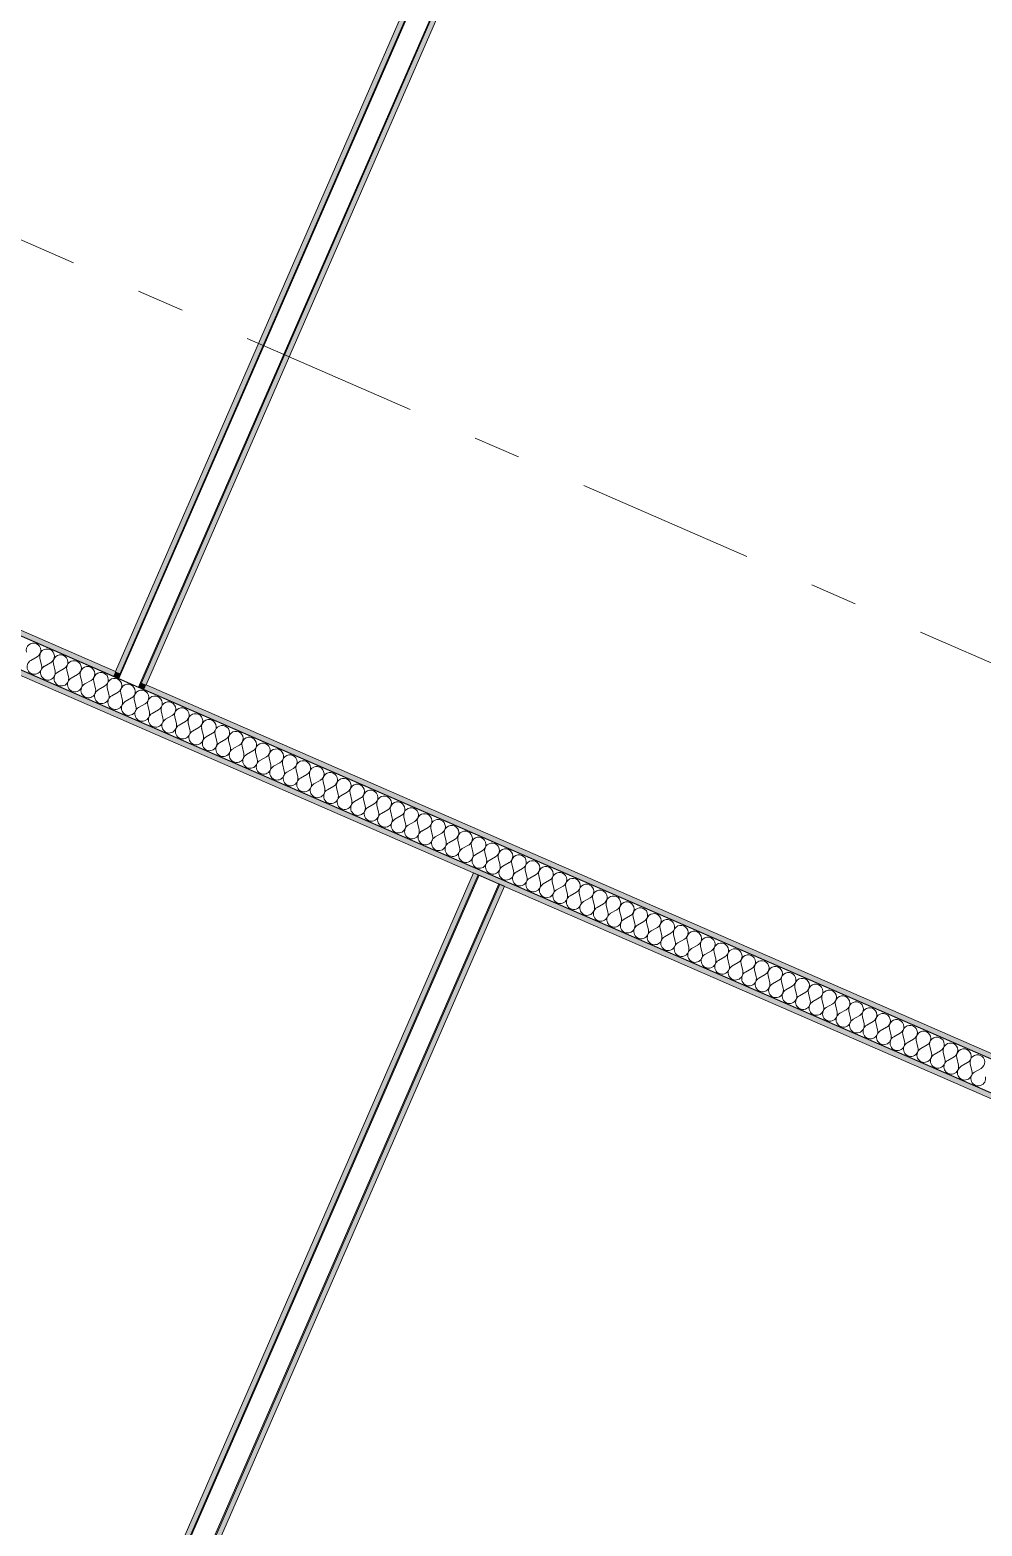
# Model space of a CAD drawing. Header units: millimetres. Extents: x -50172 to 90294, y -80883 to 25069.
# Drawn here: x 5708 to 8543, y -42981 to -38526 of the extents above; entities that cross this region are included whole.
import ezdxf
from ezdxf.enums import TextEntityAlignment as Align

# ---------------------------------------------------------------- set-up
doc = ezdxf.new("R2010")
doc.units = ezdxf.units.MM
doc.header["$MEASUREMENT"] = 0
doc.linetypes.add('Double Dashed', pattern=[1093.611073, 529.166651, -211.666656, 141.111112, -211.666656])
doc.layers.add('New_A-15-MG_Structural_Grid_Phase_2', color=7, linetype='Continuous')
doc.layers.add('New_A-25-M_Wall_Int', color=7, linetype='Continuous')
doc.layers.add('New_A-15-MG_Structural_Grid_Phase_2_Pen_No__222', color=7, linetype='Continuous', lineweight=13, true_color=0x65af33)
doc.layers.add('New_A-25-M_Wall_Int_Pen_No__107', color=7, linetype='Continuous', lineweight=15, true_color=0xa6a6a6)
doc.layers.add('New_A-25-M_Wall_Int_Pen_No__1', color=7, linetype='Continuous', lineweight=13)
doc.styles.add('GENERATED_STYLE_4', font='')
doc.styles.get('GENERATED_STYLE_4').set_extended_font_data('Swis721 BT')

# ---------------------------------------------------------------- blocks, each defined once
blk = doc.blocks.new('*X623')
at = {"layer": 'New_A-25-M_Wall_Int_Pen_No__107', "linetype": 'Continuous'}
for p, q in [((5710.1, -40403.4), (5729.1, -40392.6)), ((5742.2, -40417.4), (5737.1, -40396.1)), ((5750.2, -40420.9), (5769.3, -40410.1)), ((5782.3, -40434.9), (5777.3, -40413.6)), ((5790.4, -40438.4), (5809.4, -40427.6)), ((5822.5, -40452.4), (5817.5, -40431.1)), ((5830.5, -40455.9), (5849.6, -40445.1)), ((5862.7, -40469.9), (5857.6, -40448.6)), ((5870.7, -40473.4), (5889.7, -40462.6)), ((5902.8, -40487.4), (5897.8, -40466.1)), ((5910.9, -40490.9), (5929.9, -40480.1)), ((5943, -40504.9), (5937.9, -40483.6)), ((5951, -40508.4), (5970.1, -40497.6)), ((5983.1, -40522.4), (5978.1, -40501.1)), ((5991.2, -40525.9), (6010.2, -40515.1)), ((6023.3, -40539.9), (6018.2, -40518.6)), ((6031.3, -40543.4), (6050.4, -40532.6)), ((6063.5, -40557.5), (6058.4, -40536.1)), ((6071.5, -40561), (6090.5, -40550.2)), ((6103.6, -40575), (6098.6, -40553.7)), ((6111.6, -40578.5), (6130.7, -40567.7)), ((6143.8, -40592.5), (6138.7, -40571.2)), ((6151.8, -40596), (6170.8, -40585.2)), ((6183.9, -40610), (6178.9, -40588.7)), ((6192, -40613.5), (6211, -40602.7)), ((6224.1, -40627.5), (6219, -40606.2)), ((6232.1, -40631), (6251.2, -40620.2)), ((6264.2, -40645), (6259.2, -40623.7)), ((6272.3, -40648.5), (6291.3, -40637.7)), ((6304.4, -40662.5), (6299.4, -40641.2)), ((6312.4, -40666), (6331.5, -40655.2)), ((6344.6, -40680), (6339.5, -40658.7)), ((6352.6, -40683.5), (6371.6, -40672.7)), ((6384.7, -40697.5), (6379.7, -40676.2)), ((6392.7, -40701), (6411.8, -40690.2)), ((6424.9, -40715.1), (6419.8, -40693.7)), ((6432.9, -40718.6), (6452, -40707.7)), ((6465, -40732.6), (6460, -40711.2)), ((6473.1, -40736.1), (6492.1, -40725.3)), ((6505.2, -40750.1), (6500.1, -40728.8)), ((6513.2, -40753.6), (6532.3, -40742.8)), ((6545.3, -40767.6), (6540.3, -40746.3)), ((6553.4, -40771.1), (6572.4, -40760.3)), ((6585.5, -40785.1), (6580.5, -40763.8)), ((6593.5, -40788.6), (6612.6, -40777.8)), ((6625.7, -40802.6), (6620.6, -40781.3)), ((6633.7, -40806.1), (6652.7, -40795.3)), ((6665.8, -40820.1), (6660.8, -40798.8)), ((6673.8, -40823.6), (6692.9, -40812.8)), ((6706, -40837.6), (6700.9, -40816.3)), ((6714, -40841.1), (6733.1, -40830.3)), ((6746.1, -40855.1), (6741.1, -40833.8)), ((6754.2, -40858.6), (6773.2, -40847.8)), ((6786.3, -40872.7), (6781.2, -40851.3)), ((6794.3, -40876.2), (6813.4, -40865.3)), ((6826.4, -40890.2), (6821.4, -40868.8)), ((6834.5, -40893.7), (6853.5, -40882.9)), ((6866.6, -40907.7), (6861.6, -40886.4)), ((6874.6, -40911.2), (6893.7, -40900.4)), ((6906.8, -40925.2), (6901.7, -40903.9)), ((6914.8, -40928.7), (6933.8, -40917.9)), ((6946.9, -40942.7), (6941.9, -40921.4)), ((6955, -40946.2), (6974, -40935.4)), ((6987.1, -40960.2), (6982, -40938.9)), ((6995.1, -40963.7), (7014.2, -40952.9)), ((7027.2, -40977.7), (7022.2, -40956.4)), ((7035.3, -40981.2), (7054.3, -40970.4)), ((7067.4, -40995.2), (7062.4, -40973.9)), ((7075.4, -40998.7), (7094.5, -40987.9)), ((7107.6, -41012.7), (7102.5, -40991.4)), ((7115.6, -41016.2), (7134.6, -41005.4)), ((7147.7, -41030.2), (7142.7, -41008.9)), ((7155.7, -41033.8), (7174.8, -41022.9)), ((7187.9, -41047.8), (7182.8, -41026.4)), ((7195.9, -41051.3), (7215, -41040.5)), ((7228, -41065.3), (7223, -41044)), ((7236.1, -41068.8), (7255.1, -41058)), ((7268.2, -41082.8), (7263.1, -41061.5)), ((7276.2, -41086.3), (7295.3, -41075.5)), ((7308.3, -41100.3), (7303.3, -41079)), ((7316.4, -41103.8), (7335.4, -41093)), ((7348.5, -41117.8), (7343.5, -41096.5)), ((7356.5, -41121.3), (7375.6, -41110.5)), ((7388.7, -41135.3), (7383.6, -41114)), ((7396.7, -41138.8), (7415.7, -41128)), ((7428.8, -41152.8), (7423.8, -41131.5)), ((7436.8, -41156.3), (7455.9, -41145.5)), ((7469, -41170.3), (7463.9, -41149)), ((7477, -41173.8), (7496.1, -41163)), ((7509.1, -41187.8), (7504.1, -41166.5)), ((7517.2, -41191.3), (7536.2, -41180.5)), ((7549.3, -41205.4), (7544.2, -41184)), ((7557.3, -41208.9), (7576.4, -41198)), ((7589.4, -41222.9), (7584.4, -41201.6)), ((7597.5, -41226.4), (7616.5, -41215.6)), ((7629.6, -41240.4), (7624.6, -41219.1)), ((7637.6, -41243.9), (7656.7, -41233.1)), ((7669.8, -41257.9), (7664.7, -41236.6)), ((7677.8, -41261.4), (7696.8, -41250.6)), ((7709.9, -41275.4), (7704.9, -41254.1)), ((7718, -41278.9), (7737, -41268.1)), ((7750.1, -41292.9), (7745, -41271.6)), ((7758.1, -41296.4), (7777.2, -41285.6)), ((7790.2, -41310.4), (7785.2, -41289.1)), ((7798.3, -41313.9), (7817.3, -41303.1)), ((7830.4, -41327.9), (7825.3, -41306.6)), ((7838.4, -41331.4), (7857.5, -41320.6)), ((7870.6, -41345.4), (7865.5, -41324.1)), ((7878.6, -41348.9), (7897.6, -41338.1)), ((7910.7, -41363), (7905.7, -41341.6)), ((7918.7, -41366.5), (7937.8, -41355.6)), ((7950.9, -41380.5), (7945.8, -41359.1)), ((7958.9, -41384), (7977.9, -41373.2)), ((7991, -41398), (7986, -41376.7)), ((7999.1, -41401.5), (8018.1, -41390.7)), ((8031.2, -41415.5), (8026.1, -41394.2)), ((8039.2, -41419), (8058.3, -41408.2)), ((8071.3, -41433), (8066.3, -41411.7)), ((8079.4, -41436.5), (8098.4, -41425.7)), ((8111.5, -41450.5), (8106.5, -41429.2)), ((8119.5, -41454), (8138.6, -41443.2)), ((8151.7, -41468), (8146.6, -41446.7)), ((8159.7, -41471.5), (8178.7, -41460.7)), ((8191.8, -41485.5), (8186.8, -41464.2)), ((8199.8, -41489), (8218.9, -41478.2)), ((8232, -41503), (8226.9, -41481.7)), ((8240, -41506.5), (8259.1, -41495.7)), ((8272.1, -41520.6), (8267.1, -41499.2)), ((8280.2, -41524.1), (8299.2, -41513.2)), ((8312.3, -41538.1), (8307.2, -41516.7)), ((8320.3, -41541.6), (8339.4, -41530.8)), ((8352.4, -41555.6), (8347.4, -41534.3)), ((8360.5, -41559.1), (8379.5, -41548.3)), ((8392.6, -41573.1), (8387.6, -41551.8)), ((8400.6, -41576.6), (8419.7, -41565.8)), ((8432.8, -41590.6), (8427.7, -41569.3)), ((8440.8, -41594.1), (8459.8, -41583.3)), ((8472.9, -41608.1), (8467.9, -41586.8)), ((8480.9, -41611.6), (8500, -41600.8)), ((8513.1, -41625.6), (8508, -41604.3)), ((8521.1, -41629.1), (8540.2, -41618.3))]:
    blk.add_line(p, q, dxfattribs=at)
for centre, start, end in [((5718.3, -40373.5), 66.4404, 193.3103), ((5718.3, -40373.5), 299.5705, 66.4404), ((5720.9, -40422.4), 119.5705, 13.3103), ((5758.5, -40391), 66.4404, 193.3103), ((5758.5, -40391), 299.5705, 66.4404), ((5798.6, -40408.5), 66.4404, 193.3103), ((5798.6, -40408.5), 299.5705, 66.4404), ((5838.8, -40426), 66.4404, 193.3103), ((5761, -40439.9), 119.5705, 13.3103), ((5801.2, -40457.4), 119.5705, 13.3103), ((5838.8, -40426), 299.5705, 66.4404), ((5878.9, -40443.5), 66.4404, 193.3103), ((5878.9, -40443.5), 299.5705, 66.4404), ((5919.1, -40461.1), 66.4404, 193.3103), ((5919.1, -40461.1), 299.5705, 66.4404), ((5841.3, -40474.9), 119.5705, 13.3103), ((5881.5, -40492.5), 119.5705, 13.3103), ((5921.7, -40510), 119.5705, 13.3103), ((5959.3, -40478.6), 66.4404, 193.3103), ((5959.3, -40478.6), 299.5705, 66.4404), ((5999.4, -40496.1), 66.4404, 193.3103), ((5999.4, -40496.1), 299.5705, 66.4404), ((6039.6, -40513.6), 66.4404, 193.3103), ((6039.6, -40513.6), 299.5705, 66.4404), ((5961.8, -40527.5), 119.5705, 13.3103), ((6002, -40545), 119.5705, 13.3103), ((6079.7, -40531.1), 66.4404, 193.3103), ((6079.7, -40531.1), 299.5705, 66.4404), ((6119.9, -40548.6), 66.4404, 193.3103), ((6119.9, -40548.6), 299.5705, 66.4404), ((6042.1, -40562.5), 119.5705, 13.3103), ((6082.3, -40580), 119.5705, 13.3103), ((6122.4, -40597.5), 119.5705, 13.3103), ((6160, -40566.1), 66.4404, 193.3103), ((6160, -40566.1), 299.5705, 66.4404), ((6200.2, -40583.6), 66.4404, 193.3103), ((6200.2, -40583.6), 299.5705, 66.4404), ((6240.4, -40601.1), 66.4404, 193.3103), ((6240.4, -40601.1), 299.5705, 66.4404), ((6162.6, -40615), 119.5705, 13.3103), ((6202.8, -40632.5), 119.5705, 13.3103), ((6280.5, -40618.7), 66.4404, 193.3103), ((6280.5, -40618.7), 299.5705, 66.4404), ((6320.7, -40636.2), 66.4404, 193.3103), ((6320.7, -40636.2), 299.5705, 66.4404), ((6242.9, -40650.1), 119.5705, 13.3103), ((6283.1, -40667.6), 119.5705, 13.3103), ((6323.2, -40685.1), 119.5705, 13.3103), ((6360.8, -40653.7), 66.4404, 193.3103), ((6360.8, -40653.7), 299.5705, 66.4404), ((6401, -40671.2), 66.4404, 193.3103), ((6401, -40671.2), 299.5705, 66.4404), ((6441.1, -40688.7), 66.4404, 193.3103), ((6441.1, -40688.7), 299.5705, 66.4404), ((6363.4, -40702.6), 119.5705, 13.3103), ((6403.6, -40720.1), 119.5705, 13.3103), ((6481.3, -40706.2), 66.4404, 193.3103), ((6481.3, -40706.2), 299.5705, 66.4404), ((6521.5, -40723.7), 66.4404, 193.3103), ((6521.5, -40723.7), 299.5705, 66.4404), ((6443.7, -40737.6), 119.5705, 13.3103), ((6483.9, -40755.1), 119.5705, 13.3103), ((6524, -40772.6), 119.5705, 13.3103), ((6561.6, -40741.2), 66.4404, 193.3103), ((6561.6, -40741.2), 299.5705, 66.4404), ((6601.8, -40758.7), 66.4404, 193.3103), ((6601.8, -40758.7), 299.5705, 66.4404), ((6641.9, -40776.2), 66.4404, 193.3103), ((6641.9, -40776.2), 299.5705, 66.4404), ((6564.2, -40790.1), 119.5705, 13.3103), ((6604.3, -40807.7), 119.5705, 13.3103), ((6682.1, -40793.8), 66.4404, 193.3103), ((6682.1, -40793.8), 299.5705, 66.4404), ((6722.2, -40811.3), 66.4404, 193.3103), ((6722.2, -40811.3), 299.5705, 66.4404), ((6644.5, -40825.2), 119.5705, 13.3103), ((6684.7, -40842.7), 119.5705, 13.3103), ((6724.8, -40860.2), 119.5705, 13.3103), ((6762.4, -40828.8), 66.4404, 193.3103), ((6762.4, -40828.8), 299.5705, 66.4404), ((6802.6, -40846.3), 66.4404, 193.3103), ((6802.6, -40846.3), 299.5705, 66.4404), ((6842.7, -40863.8), 66.4404, 193.3103), ((6842.7, -40863.8), 299.5705, 66.4404), ((6765, -40877.7), 119.5705, 13.3103), ((6805.1, -40895.2), 119.5705, 13.3103), ((6845.3, -40912.7), 119.5705, 13.3103), ((6882.9, -40881.3), 66.4404, 193.3103), ((6882.9, -40881.3), 299.5705, 66.4404), ((6923, -40898.8), 66.4404, 193.3103), ((6923, -40898.8), 299.5705, 66.4404), ((6963.2, -40916.3), 66.4404, 193.3103), ((6885.4, -40930.2), 119.5705, 13.3103), ((6925.6, -40947.7), 119.5705, 13.3103), ((6963.2, -40916.3), 299.5705, 66.4404), ((7003.4, -40933.8), 66.4404, 193.3103), ((7003.4, -40933.8), 299.5705, 66.4404), ((7043.5, -40951.4), 66.4404, 193.3103), ((7043.5, -40951.4), 299.5705, 66.4404), ((6965.8, -40965.2), 119.5705, 13.3103), ((7005.9, -40982.8), 119.5705, 13.3103), ((7046.1, -41000.3), 119.5705, 13.3103), ((7083.7, -40968.9), 66.4404, 193.3103), ((7083.7, -40968.9), 299.5705, 66.4404), ((7123.8, -40986.4), 66.4404, 193.3103), ((7123.8, -40986.4), 299.5705, 66.4404), ((7164, -41003.9), 66.4404, 193.3103), ((7164, -41003.9), 299.5705, 66.4404), ((7086.2, -41017.8), 119.5705, 13.3103), ((7126.4, -41035.3), 119.5705, 13.3103), ((7204.1, -41021.4), 66.4404, 193.3103), ((7204.1, -41021.4), 299.5705, 66.4404), ((7244.3, -41038.9), 66.4404, 193.3103), ((7244.3, -41038.9), 299.5705, 66.4404), ((7166.6, -41052.8), 119.5705, 13.3103), ((7206.7, -41070.3), 119.5705, 13.3103), ((7246.9, -41087.8), 119.5705, 13.3103), ((7284.5, -41056.4), 66.4404, 193.3103), ((7284.5, -41056.4), 299.5705, 66.4404), ((7324.6, -41073.9), 66.4404, 193.3103), ((7324.6, -41073.9), 299.5705, 66.4404), ((7364.8, -41091.4), 66.4404, 193.3103), ((7364.8, -41091.4), 299.5705, 66.4404), ((7287, -41105.3), 119.5705, 13.3103), ((7327.2, -41122.8), 119.5705, 13.3103), ((7404.9, -41109), 66.4404, 193.3103), ((7404.9, -41109), 299.5705, 66.4404), ((7445.1, -41126.5), 66.4404, 193.3103), ((7445.1, -41126.5), 299.5705, 66.4404), ((7367.3, -41140.4), 119.5705, 13.3103), ((7407.5, -41157.9), 119.5705, 13.3103), ((7447.7, -41175.4), 119.5705, 13.3103), ((7485.2, -41144), 66.4404, 193.3103), ((7485.2, -41144), 299.5705, 66.4404), ((7525.4, -41161.5), 66.4404, 193.3103), ((7525.4, -41161.5), 299.5705, 66.4404), ((7565.6, -41179), 66.4404, 193.3103), ((7565.6, -41179), 299.5705, 66.4404), ((7487.8, -41192.9), 119.5705, 13.3103), ((7528, -41210.4), 119.5705, 13.3103), ((7605.7, -41196.5), 66.4404, 193.3103), ((7605.7, -41196.5), 299.5705, 66.4404), ((7645.9, -41214), 66.4404, 193.3103), ((7645.9, -41214), 299.5705, 66.4404), ((7568.1, -41227.9), 119.5705, 13.3103), ((7608.3, -41245.4), 119.5705, 13.3103), ((7648.4, -41262.9), 119.5705, 13.3103), ((7686, -41231.5), 66.4404, 193.3103), ((7686, -41231.5), 299.5705, 66.4404), ((7726.2, -41249), 66.4404, 193.3103), ((7726.2, -41249), 299.5705, 66.4404), ((7766.4, -41266.6), 66.4404, 193.3103), ((7766.4, -41266.6), 299.5705, 66.4404), ((7688.6, -41280.4), 119.5705, 13.3103), ((7728.8, -41298), 119.5705, 13.3103), ((7806.5, -41284.1), 66.4404, 193.3103), ((7806.5, -41284.1), 299.5705, 66.4404), ((7846.7, -41301.6), 66.4404, 193.3103), ((7846.7, -41301.6), 299.5705, 66.4404), ((7768.9, -41315.5), 119.5705, 13.3103), ((7809.1, -41333), 119.5705, 13.3103), ((7849.2, -41350.5), 119.5705, 13.3103), ((7886.8, -41319.1), 66.4404, 193.3103), ((7886.8, -41319.1), 299.5705, 66.4404), ((7927, -41336.6), 66.4404, 193.3103), ((7927, -41336.6), 299.5705, 66.4404), ((7967.1, -41354.1), 66.4404, 193.3103), ((7967.1, -41354.1), 299.5705, 66.4404), ((7889.4, -41368), 119.5705, 13.3103), ((7929.5, -41385.5), 119.5705, 13.3103), ((7969.7, -41403), 119.5705, 13.3103), ((8007.3, -41371.6), 66.4404, 193.3103), ((8007.3, -41371.6), 299.5705, 66.4404), ((8047.5, -41389.1), 66.4404, 193.3103), ((8047.5, -41389.1), 299.5705, 66.4404), ((8087.6, -41406.6), 66.4404, 193.3103), ((8009.9, -41420.5), 119.5705, 13.3103), ((8050, -41438), 119.5705, 13.3103), ((8087.6, -41406.6), 299.5705, 66.4404), ((8127.8, -41424.1), 66.4404, 193.3103), ((8127.8, -41424.1), 299.5705, 66.4404), ((8167.9, -41441.7), 66.4404, 193.3103), ((8167.9, -41441.7), 299.5705, 66.4404), ((8090.2, -41455.6), 119.5705, 13.3103), ((8130.3, -41473.1), 119.5705, 13.3103), ((8170.5, -41490.6), 119.5705, 13.3103), ((8208.1, -41459.2), 66.4404, 193.3103), ((8208.1, -41459.2), 299.5705, 66.4404), ((8248.2, -41476.7), 66.4404, 193.3103), ((8248.2, -41476.7), 299.5705, 66.4404), ((8288.4, -41494.2), 66.4404, 193.3103), ((8288.4, -41494.2), 299.5705, 66.4404), ((8210.7, -41508.1), 119.5705, 13.3103), ((8250.8, -41525.6), 119.5705, 13.3103), ((8328.6, -41511.7), 66.4404, 193.3103), ((8328.6, -41511.7), 299.5705, 66.4404), ((8368.7, -41529.2), 66.4404, 193.3103), ((8368.7, -41529.2), 299.5705, 66.4404), ((8291, -41543.1), 119.5705, 13.3103), ((8331.1, -41560.6), 119.5705, 13.3103), ((8371.3, -41578.1), 119.5705, 13.3103), ((8408.9, -41546.7), 66.4404, 193.3103), ((8408.9, -41546.7), 299.5705, 66.4404), ((8449, -41564.2), 66.4404, 193.3103), ((8449, -41564.2), 299.5705, 66.4404), ((8489.2, -41581.7), 66.4404, 193.3103), ((8489.2, -41581.7), 299.5705, 66.4404), ((8411.4, -41595.6), 119.5705, 13.3103), ((8451.6, -41613.1), 119.5705, 13.3103), ((8529.3, -41599.3), 66.4404, 193.3103), ((8529.3, -41599.3), 299.5705, 66.4404), ((8491.8, -41630.7), 119.5705, 13.3103), ((8531.9, -41648.2), 119.5705, 13.3103)]:
    blk.add_arc(centre, 21.9, start, end, dxfattribs=at)
blk = doc.blocks.new('Wall_132_1', base_point=(-3656.1, -36377.3))
at = {"layer": 'New_A-25-M_Wall_Int_Pen_No__107', "linetype": 'Continuous', "lineweight": 0, "true_color": 0x535353}
for points in [[(6031.3, -40482.6), (-3612.5, -36277.4), (-3612.9, -36278.3), (6030.9, -40483.5)], [(-3650.1, -36363.6), (11306.5, -42885.4), (11306.9, -42884.5), (-3649.7, -36362.7)], [(5978.7, -40443.3), (5975.9, -40442.1), (5969.9, -40455.8), (5972.7, -40457)], [(6034.1, -40483.8), (6031.3, -40482.6), (6030.9, -40483.5), (6033.7, -40484.7)], [(6040.1, -40470.1), (6037.3, -40468.9), (6031.3, -40482.6), (6034.1, -40483.8)], [(6033.7, -40484.7), (11343.7, -42800.1), (11344.1, -42799.2), (6034.1, -40483.8)]]:
    blk.add_hatch(color=251, dxfattribs=at).paths.add_polyline_path(points)
at = {"layer": 'New_A-25-M_Wall_Int_Pen_No__107', "linetype": 'Continuous'}
for points in [[(5962.2, -40436.1), (-3606.5, -36263.7), (-3612.5, -36277.4), (5956.2, -40449.8)], [(-3656.1, -36377.3), (11300.5, -42899.1), (11306.5, -42885.4), (-3650.1, -36363.6)], [(5975.9, -40442.1), (5962.2, -40436.1), (5956.2, -40449.8), (5969.9, -40455.8)], [(6053.8, -40476.1), (6040.1, -40470.1), (6034.1, -40483.8), (6047.8, -40489.8)], [(6047.8, -40489.8), (11344.1, -42799.2), (11350, -42785.5), (6053.8, -40476.1)]]:
    blk.add_hatch(color=256, dxfattribs=at).paths.add_polyline_path(points)
at = {"layer": 'New_A-25-M_Wall_Int_Pen_No__1', "linetype": 'Continuous'}
for p, q in [((-3612.9, -36278.3), (6030.9, -40483.5)), ((-3612.5, -36277.4), (5956.2, -40449.8)), ((-3650.1, -36363.6), (11306.5, -42885.4)), ((-3649.7, -36362.7), (11306.9, -42884.5)), ((5975.9, -40442.1), (5969.9, -40455.8)), ((5978.7, -40443.3), (5972.7, -40457)), ((5956.2, -40449.8), (5969.9, -40455.8)), ((5972.7, -40457), (6031.3, -40482.6)), ((6030.9, -40483.5), (6033.7, -40484.7)), ((6037.3, -40468.9), (6031.3, -40482.6)), ((6033.7, -40484.7), (11343.7, -42800.1)), ((6034.1, -40483.8), (6040.1, -40470.1)), ((6034.1, -40483.8), (6047.8, -40489.8)), ((6047.8, -40489.8), (11344.1, -42799.2))]:
    blk.add_line(p, q, dxfattribs=at)
at = {"layer": 'New_A-25-M_Wall_Int_Pen_No__1', "linetype": 'Continuous', "flags": 128}
for points in [[(5962.2, -40436.1), (-3606.5, -36263.7)], [(-3656.1, -36377.3), (11300.5, -42899.1)], [(11350, -42785.5), (6053.8, -40476.1)]]:
    blk.add_lwpolyline(points, dxfattribs=at)
at = {"layer": 'New_A-25-M_Wall_Int', "color": 250, "lineweight": 50, "true_color": 0x2a2a2a}
blk.add_blockref('*X623', (0, 0), dxfattribs=at)
blk = doc.blocks.new('Wall_133_1', base_point=(7613.4, -45662.3))
at = {"layer": 'New_A-25-M_Wall_Int_Pen_No__107', "linetype": 'Continuous'}
for points in [[(7581.3, -45648.3), (9180.6, -41971.2), (9166.9, -41965.2), (7567.6, -45642.3)], [(7659.3, -45682.3), (9258.6, -42005.1), (9244.8, -41999.1), (7645.5, -45676.3)]]:
    blk.add_hatch(color=256, dxfattribs=at).paths.add_polyline_path(points)
at = {"layer": 'New_A-25-M_Wall_Int_Pen_No__107', "linetype": 'Continuous', "lineweight": 0, "true_color": 0x535353}
for points in [[(7584.1, -45649.5), (9183.4, -41972.4), (9180.6, -41971.2), (7581.3, -45648.3)], [(7645.5, -45676.3), (9244.8, -41999.1), (9242.1, -41997.9), (7642.8, -45675.1)]]:
    blk.add_hatch(color=251, dxfattribs=at).paths.add_polyline_path(points)
at = {"layer": 'New_A-25-M_Wall_Int_Pen_No__1', "linetype": 'Continuous'}
for p, q in [((7581.3, -45648.3), (9180.6, -41971.2)), ((7584.1, -45649.5), (9183.4, -41972.4)), ((7642.8, -45675.1), (9242.1, -41997.9)), ((7645.5, -45676.3), (9244.8, -41999.1))]:
    blk.add_line(p, q, dxfattribs=at)
at = {"layer": 'New_A-25-M_Wall_Int_Pen_No__1', "linetype": 'Continuous', "flags": 128}
for points in [[(9166.9, -41965.2), (7567.6, -45642.3)], [(7659.3, -45682.3), (9258.6, -42005.1)], [(9180.6, -41971.2), (9166.9, -41965.2)], [(9183.4, -41972.4), (9180.6, -41971.2)], [(9242.1, -41997.9), (9183.4, -41972.4)], [(9244.8, -41999.1), (9242.1, -41997.9)], [(9258.6, -42005.1), (9244.8, -41999.1)]]:
    blk.add_lwpolyline(points, dxfattribs=at)
blk = doc.blocks.new('Wall_145_1', base_point=(6004.3, -40589.7))
at = {"layer": 'New_A-25-M_Wall_Int_Pen_No__107', "linetype": 'Continuous'}
for points in [[(5975.9, -40442.1), (9560, -32222.7), (9546.2, -32216.7), (5962.2, -40436.1)], [(7834.5, -36354.9), (6040.1, -40470.1), (6053.8, -40476.1), (7848.2, -36360.9)]]:
    blk.add_hatch(color=256, dxfattribs=at).paths.add_polyline_path(points)
at = {"layer": 'New_A-25-M_Wall_Int_Pen_No__107', "linetype": 'Continuous', "lineweight": 0, "true_color": 0x535353}
for points in [[(5978.7, -40443.3), (9562.7, -32223.9), (9560, -32222.7), (5975.9, -40442.1)], [(7837.7, -36340), (6037.3, -40468.9), (6040.1, -40470.1), (7840.5, -36341.2)]]:
    blk.add_hatch(color=251, dxfattribs=at).paths.add_polyline_path(points)
at = {"layer": 'New_A-25-M_Wall_Int_Pen_No__1', "linetype": 'Continuous'}
for p, q in [((5975.9, -40442.1), (9560, -32222.7)), ((5978.7, -40443.3), (9562.7, -32223.9)), ((6037.3, -40468.9), (9621.4, -32249.5)), ((6040.1, -40470.1), (7840.5, -36341.2))]:
    blk.add_line(p, q, dxfattribs=at)
at = {"layer": 'New_A-25-M_Wall_Int_Pen_No__1', "linetype": 'Continuous', "flags": 128}
for points in [[(9546.2, -32216.7), (5962.2, -40436.1)], [(6053.8, -40476.1), (7848.2, -36360.9)]]:
    blk.add_lwpolyline(points, dxfattribs=at)
blk = doc.blocks.new('Wall_173_1', base_point=(5473, -44728.9))
at = {"layer": 'New_A-25-M_Wall_Int_Pen_No__107', "linetype": 'Continuous'}
for points in [[(5440.9, -44715), (7042.8, -41041.4), (7029, -41035.4), (5427.2, -44709)], [(5518.8, -44748.9), (7120.7, -41075.3), (7107, -41069.4), (5505.1, -44742.9)]]:
    blk.add_hatch(color=256, dxfattribs=at).paths.add_polyline_path(points)
at = {"layer": 'New_A-25-M_Wall_Int_Pen_No__107', "linetype": 'Continuous', "lineweight": 0, "true_color": 0x535353}
for points in [[(5443.7, -44716.2), (7045.5, -41042.6), (7042.8, -41041.4), (5440.9, -44715)], [(5505.1, -44742.9), (7107, -41069.4), (7104.2, -41068.2), (5502.3, -44741.7)]]:
    blk.add_hatch(color=251, dxfattribs=at).paths.add_polyline_path(points)
at = {"layer": 'New_A-25-M_Wall_Int_Pen_No__1', "linetype": 'Continuous'}
for p, q in [((5440.9, -44715), (7042.8, -41041.4)), ((5443.7, -44716.2), (7045.5, -41042.6)), ((5502.3, -44741.7), (7104.2, -41068.2)), ((5505.1, -44742.9), (7107, -41069.4))]:
    blk.add_line(p, q, dxfattribs=at)
at = {"layer": 'New_A-25-M_Wall_Int_Pen_No__1', "linetype": 'Continuous', "flags": 128}
for points in [[(7029, -41035.4), (5427.2, -44709)], [(7042.8, -41041.4), (7029, -41035.4)], [(7045.5, -41042.6), (7042.8, -41041.4)], [(7104.2, -41068.2), (7045.5, -41042.6)], [(7107, -41069.4), (7104.2, -41068.2)], [(7120.7, -41075.3), (7107, -41069.4)], [(5518.8, -44748.9), (7120.7, -41075.3)]]:
    blk.add_lwpolyline(points, dxfattribs=at)
blk = doc.blocks.new('Standard grid marker_33')
at = {"layer": 'New_A-15-MG_Structural_Grid_Phase_2_Pen_No__222', "linetype": 'Double Dashed'}
blk.add_line((705.1, 0), (54601, 0), dxfattribs=at)
at = {"layer": 'New_A-15-MG_Structural_Grid_Phase_2_Pen_No__222', "style": 'GENERATED_STYLE_4'}
for tag, p in [('AC_MarkerText_1_0', (-500, 43.4)), ('AC_MarkerText_1_1', (55806.1, 43.4))]:
    blk.add_attdef(tag, text='', height=350, rotation=180, dxfattribs=at).set_placement(p, align=Align.MIDDLE_CENTER)

msp = doc.modelspace()

# ---------------------------------------------------------------- block references
at = {"layer": 'New_A-15-MG_Structural_Grid_Phase_2', "color": 8, "linetype": 'Continuous', "lineweight": 15, "zscale": 1000, "rotation": 156.4404115839929}
msp.add_blockref('Standard grid marker_33', (21520.4, -46057.9), dxfattribs=at)
at = {"layer": 'New_A-25-M_Wall_Int', "color": 250, "lineweight": 50, "true_color": 0x2a2a2a}
for name, p in [('Wall_145_1', (6004.3, -40589.7)), ('Wall_132_1', (-3656.1, -36377.3)), ('Wall_173_1', (5473, -44728.9)), ('Wall_133_1', (7613.4, -45662.3))]:
    msp.add_blockref(name, p, dxfattribs=at)

doc.saveas('drawing.dxf')
